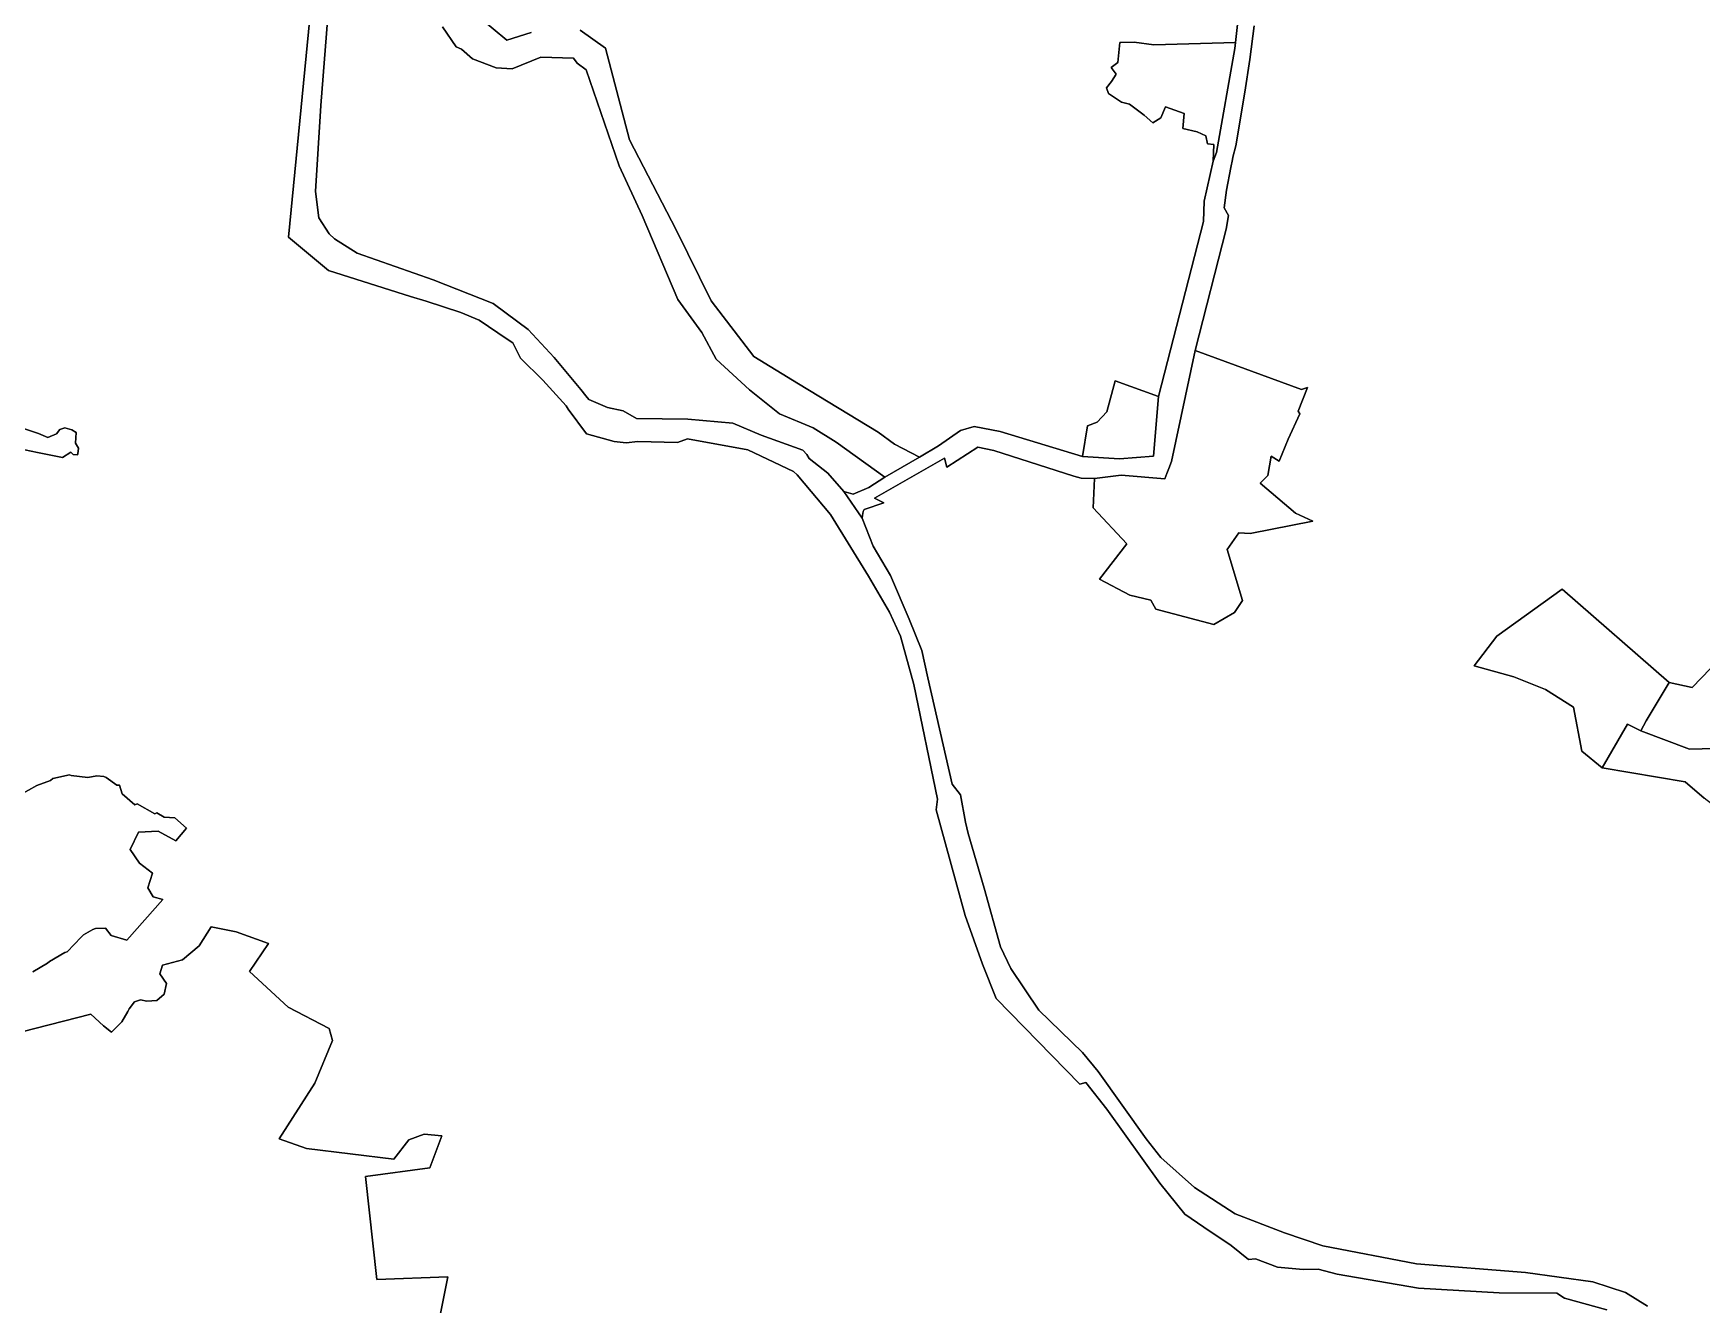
# Model space of a CAD drawing. Extents: x 542592 to 549536, y 1840490 to 1846308.
# Drawn here: x 547157 to 547894, y 1841193 to 1841754 of the extents above; entities that cross this region are included whole.
import ezdxf

# ---------------------------------------------------------------- set-up
doc = ezdxf.new("R2010")
doc.units = 0
doc.layers.add('Level 10', color=7, linetype='Continuous')

msp = doc.modelspace()

# ---------------------------------------------------------------- linework, layer by layer
at = {"layer": 'Level 10'}
for points in [[(547287.73, 1841767.39), (547284.1, 1841722.54), (547281.73, 1841684.57), (547283.29, 1841672.9), (547287.83, 1841665.89), (547290.15, 1841663.64), (547300.18, 1841657.24), (547333.81, 1841645.48), (547360.34, 1841635.07), (547360.8544, 1841634.6865), (547375.67, 1841623.64), (547387.17, 1841611.26), (547399.03, 1841597.08), (547401.22, 1841594.25), (547402.49, 1841592.66), (547410.73, 1841589.17), (547417.79, 1841587.73), (547423.63, 1841584.2), (547446.36, 1841583.93), (547466.13, 1841582.26), (547478.72, 1841576.9), (547497.15, 1841570.22), (547498.82, 1841568.4), (547499.98, 1841566.65), (547508.23, 1841560.1), (547515.24, 1841552), (547523.31, 1841540.25), (547528.15, 1841527.89), (547535.85, 1841514.92), (547544.04, 1841495.62), (547549.74, 1841481.81), (547552.4, 1841469.77), (547563.06, 1841422.7), (547566.73, 1841418.08), (547569.01, 1841406), (547570.24, 1841400.91), (547577.18, 1841376.81), (547584.45, 1841350.91), (547588.99, 1841341.4), (547601.39, 1841322.98), (547620.7, 1841304.17), (547627.66, 1841295.83), (547648.85, 1841266.05), (547655.28, 1841257.85), (547670.22, 1841244.57), (547688.13, 1841233.04), (547709.96, 1841224.61), (547726.9, 1841218.88), (547768.24, 1841210.88), (547816.4, 1841207.01), (547846.22, 1841202.95), (547860.67, 1841198.2), (547870.33, 1841192.2)], [(547337.83, 1841757.27), (547343.92, 1841748.39), (547346.35, 1841747.35), (547351.12, 1841743.15), (547361.54, 1841739.19), (547368.69, 1841738.69), (547381.28, 1841743.89), (547395.73, 1841743.39), (547397.34, 1841741.25), (547401.34, 1841738.3), (547415.99, 1841695.92), (547426.14, 1841673.87), (547441.92, 1841636.82), (547452.45, 1841622.19), (547458.77, 1841610.42), (547473.59, 1841596.91), (547486.78, 1841586.34), (547501.63, 1841580.17), (547511.83, 1841573.79), (547533.39, 1841558.31), (547526.33, 1841553.76), (547519.41, 1841550.79), (547515.24, 1841552), (547508.23, 1841560.1), (547499.98, 1841566.65), (547498.82, 1841568.4), (547497.15, 1841570.22), (547478.72, 1841576.9), (547466.13, 1841582.26), (547446.36, 1841583.93), (547423.63, 1841584.2), (547417.79, 1841587.73), (547410.73, 1841589.17), (547402.49, 1841592.66), (547401.22, 1841594.25), (547399.03, 1841597.08), (547387.17, 1841611.26), (547375.67, 1841623.64), (547360.8544, 1841634.6865), (547360.34, 1841635.07), (547333.81, 1841645.48), (547300.18, 1841657.24), (547290.15, 1841663.64), (547287.83, 1841665.89), (547283.29, 1841672.9), (547281.73, 1841684.57), (547284.1, 1841722.54), (547287.73, 1841767.39)], [(547690.39, 1841768.68), (547688.32, 1841750.39), (547652.15, 1841749.27), (547643.47, 1841750.51), (547637.13, 1841750.42), (547636.27, 1841741.44), (547633.41, 1841739.36), (547635.54, 1841736.4), (547633.48, 1841733.12), (547631.25, 1841730.27), (547632.23, 1841727.84), (547637.99, 1841724.04), (547641.39, 1841723.06), (547647.89, 1841718.21), (547651.73, 1841714.9), (547655.35, 1841717.13), (547657.34, 1841721.88), (547665.68, 1841719), (547665.04, 1841712.4), (547671.41, 1841710.93), (547675.14, 1841709.15), (547675.99, 1841705.55), (547678.77, 1841705.26), (547678.47, 1841697.89), (547674.46, 1841680.22), (547674.17, 1841671.33), (547654.31, 1841594.04), (547635.1, 1841600.86), (547631.46, 1841587.15), (547627.13, 1841582.62), (547622.93, 1841580.98), (547620.76, 1841567.5), (547584.35, 1841578.54), (547572.82, 1841580.72), (547566.76, 1841578.93), (547557.11, 1841572.16), (547548.62, 1841567.2), (547537.63, 1841573), (547530.45, 1841578.28), (547495.19, 1841599.53), (547475.46, 1841611.59), (547456.58, 1841636.29), (547441.16, 1841667.65), (547420.58, 1841707.38), (547409.87, 1841747.78), (547398.78, 1841755.79)], [(547696.5715, 1841757.7189), (547694.67, 1841742.84), (547692.41, 1841728.47), (547688.39, 1841704.75), (547687.14, 1841699.7), (547686.93, 1841698.62), (547686.28, 1841695.18), (547684.38, 1841685.16), (547683.26, 1841677.33), (547685.15, 1841673.95), (547684.17, 1841667.97), (547670.51, 1841614.37), (547660.06, 1841565.32), (547658.8731, 1841562.2486), (547658.8718, 1841562.2451), (547658.0126, 1841560.0217), (547658.0117, 1841560.0193), (547657.1, 1841557.66), (547637.77, 1841559.29), (547626.02, 1841557.74), (547620.04, 1841557.98), (547616.86, 1841558.85), (547581.52, 1841570.09), (547574.5, 1841571.61), (547560.68, 1841562.73), (547559.75, 1841566.8), (547528.81, 1841549.04), (547532.84, 1841546.98), (547524.24, 1841544.13), (547523.77, 1841543.16), (547523.54, 1841541.5), (547523.31, 1841540.25), (547515.24, 1841552), (547519.41, 1841550.79), (547526.33, 1841553.76), (547533.39, 1841558.31), (547548.62, 1841567.2), (547557.11, 1841572.16), (547566.76, 1841578.93), (547572.82, 1841580.72), (547584.35, 1841578.54), (547620.76, 1841567.5), (547637.06, 1841566.52), (547652.13, 1841567.62), (547654.31, 1841594.04), (547674.17, 1841671.33), (547674.46, 1841680.22), (547678.47, 1841697.89), (547679.87, 1841701.76), (547688.02, 1841747.71), (547688.32, 1841750.39), (547690.39, 1841768.68)], [(547852.41, 1841190.54), (547833.7, 1841195.76), (547830.36, 1841197.98), (547804.83, 1841198.11), (547769.18, 1841200.15), (547733.19, 1841206.32), (547724.76, 1841208.59), (547718.16, 1841208.44), (547706.92, 1841209.48), (547697.17, 1841213.13), (547694.06, 1841212.79), (547686.36, 1841219.02), (547674.29, 1841227.02), (547665.95, 1841232.85), (547654.81, 1841246.59), (547631.41, 1841279.16), (547622.19, 1841290.98), (547619.46, 1841290.25), (547582.53, 1841328.09), (547576.44, 1841343.2), (547568.78, 1841364.73), (547556.04, 1841411.43), (547556.68, 1841416.18), (547546.21, 1841466.83), (547540.28, 1841488.07), (547535.35, 1841498.67), (547526.2, 1841514.6), (547509.34, 1841541.81), (547494.66, 1841559.39), (547492.94, 1841560.93), (547472.86, 1841570.37), (547446.15, 1841575.36), (547441.8, 1841573.71), (547424.2, 1841574.06), (547419.07, 1841573.46), (547413.74, 1841574.18), (547401.56, 1841577.51), (547393.48, 1841588.33), (547392.5, 1841589.92), (547382.22, 1841601.27), (547372.36, 1841610.96), (547369.01, 1841617.65), (547366.4765, 1841619.3611), (547354.13, 1841627.7), (547346.04, 1841631.11), (547330.64, 1841636.11), (547323.74, 1841638.12), (547287.45, 1841649.71), (547269.84, 1841664.35), (547279.27, 1841761.06)], [(547279.27, 1841761.06), (547269.84, 1841664.35), (547287.45, 1841649.71), (547323.74, 1841638.12), (547330.64, 1841636.11), (547346.04, 1841631.11), (547354.13, 1841627.7), (547366.4765, 1841619.3611), (547369.01, 1841617.65), (547372.36, 1841610.96), (547382.22, 1841601.27), (547392.5, 1841589.92), (547393.48, 1841588.33), (547401.56, 1841577.51), (547413.74, 1841574.18), (547419.07, 1841573.46), (547424.2, 1841574.06), (547441.8, 1841573.71), (547446.15, 1841575.36), (547472.86, 1841570.37), (547492.94, 1841560.93), (547494.66, 1841559.39), (547509.34, 1841541.81), (547526.2, 1841514.6), (547535.35, 1841498.67), (547540.28, 1841488.07), (547546.21, 1841466.83), (547556.68, 1841416.18), (547556.04, 1841411.43), (547568.78, 1841364.73), (547576.44, 1841343.2), (547582.53, 1841328.09), (547619.46, 1841290.25), (547622.19, 1841290.98), (547631.41, 1841279.16), (547654.81, 1841246.59), (547665.95, 1841232.85), (547674.29, 1841227.02), (547686.36, 1841219.02), (547694.06, 1841212.79), (547697.17, 1841213.13), (547706.92, 1841209.48), (547718.16, 1841208.44), (547724.76, 1841208.59), (547733.19, 1841206.32), (547769.18, 1841200.15), (547804.83, 1841198.11), (547830.36, 1841197.98), (547833.7, 1841195.76), (547852.41, 1841190.54)], [(547354.25, 1841761.37), (547366.33, 1841751.45), (547377.1, 1841754.7)], [(547377.1, 1841754.7), (547366.33, 1841751.45), (547354.25, 1841761.37)], [(547398.78, 1841755.79), (547409.87, 1841747.78), (547420.58, 1841707.38), (547441.16, 1841667.65), (547456.58, 1841636.29), (547475.46, 1841611.59), (547495.19, 1841599.53), (547530.45, 1841578.28), (547537.63, 1841573), (547548.62, 1841567.2), (547533.39, 1841558.31), (547511.83, 1841573.79), (547501.63, 1841580.17), (547486.78, 1841586.34), (547473.59, 1841596.91), (547458.77, 1841610.42), (547452.45, 1841622.19), (547441.92, 1841636.82), (547426.14, 1841673.87), (547415.99, 1841695.92), (547401.34, 1841738.3), (547397.34, 1841741.25), (547395.73, 1841743.39), (547381.28, 1841743.89), (547368.69, 1841738.69), (547361.54, 1841739.19), (547351.12, 1841743.15), (547346.35, 1841747.35), (547343.92, 1841748.39), (547337.83, 1841757.27)], [(547870.33, 1841192.2), (547860.67, 1841198.2), (547846.22, 1841202.95), (547816.4, 1841207.01), (547768.24, 1841210.88), (547726.9, 1841218.88), (547709.96, 1841224.61), (547688.13, 1841233.04), (547670.22, 1841244.57), (547655.28, 1841257.85), (547648.85, 1841266.05), (547627.66, 1841295.83), (547620.7, 1841304.17), (547601.39, 1841322.98), (547588.99, 1841341.4), (547584.45, 1841350.91), (547577.18, 1841376.81), (547570.24, 1841400.91), (547569.01, 1841406), (547566.73, 1841418.08), (547563.06, 1841422.7), (547552.4, 1841469.77), (547549.74, 1841481.81), (547544.04, 1841495.62), (547535.85, 1841514.92), (547528.15, 1841527.89), (547523.31, 1841540.25), (547523.54, 1841541.5), (547523.77, 1841543.16), (547524.24, 1841544.13), (547532.84, 1841546.98), (547528.81, 1841549.04), (547559.75, 1841566.8), (547560.68, 1841562.73), (547574.5, 1841571.61), (547581.52, 1841570.09), (547616.86, 1841558.85), (547620.04, 1841557.98), (547626.02, 1841557.74), (547625.35, 1841544.74), (547640.31, 1841528.88), (547628.22, 1841513.31), (547641.56, 1841506.2), (547650.92, 1841503.99), (547653.12, 1841500.08), (547678.69, 1841493.29), (547687.86, 1841498.56), (547691.32, 1841503.91), (547684.57, 1841526.35), (547689.84, 1841533.74), (547694.76, 1841533.53), (547722.4, 1841538.87), (547714.78, 1841542.53), (547699.16, 1841555.7), (547702.62, 1841559.03), (547704.12, 1841567.59), (547707.57, 1841565.48), (547711.5, 1841575.16), (547716.8, 1841586.36), (547715.96, 1841587.53), (547720.14, 1841598.02), (547717.41, 1841597.13), (547670.51, 1841614.37), (547684.17, 1841667.97), (547685.15, 1841673.95), (547683.26, 1841677.33), (547684.38, 1841685.16), (547686.28, 1841695.18), (547686.93, 1841698.62), (547687.14, 1841699.7), (547688.39, 1841704.75), (547692.41, 1841728.47), (547694.67, 1841742.84), (547696.5715, 1841757.7189)], [(547153.33, 1841570.39), (547158.97, 1841569.27), (547170.03, 1841566.99), (547173.65, 1841569.34), (547174.75, 1841568.38), (547176.67, 1841568.25), (547176.7408, 1841568.6801), (547176.74, 1841568.68), (547177.11, 1841571.22), (547175.77, 1841573.31), (547176.06, 1841578.14), (547174.03, 1841579.25), (547171.06, 1841580.11), (547168.77, 1841579.45), (547167.31, 1841577.53), (547163.47, 1841575.89), (547159.42, 1841577.59), (547150.9, 1841580.45)], [(547150.9, 1841580.45), (547159.42, 1841577.59), (547163.47, 1841575.89), (547167.31, 1841577.53), (547168.77, 1841579.45), (547171.06, 1841580.11), (547174.03, 1841579.25), (547176.06, 1841578.14), (547175.77, 1841573.31), (547177.11, 1841571.22), (547176.74, 1841568.68), (547176.7408, 1841568.6801), (547176.67, 1841568.25), (547174.75, 1841568.38), (547173.65, 1841569.34), (547170.03, 1841566.99), (547158.97, 1841569.27), (547153.33, 1841570.39)], [(547898.23, 1841473.84), (547890.08, 1841465.48), (547879.97, 1841467.72), (547832.66, 1841508.91), (547803.83, 1841488.14), (547793.79, 1841475.08), (547811.3, 1841470.12), (547825.27, 1841464.64), (547837.67, 1841456.83), (547841.32, 1841437.33), (547850.31, 1841429.99), (547887.02, 1841423.8), (547895.38, 1841416.62)], [(547156.9, 1841339.8), (547163.28, 1841343.71), (547164.16, 1841344.45), (547171.04, 1841348.45), (547172.02, 1841348.76), (547178.21, 1841355.11), (547179.22, 1841356.23), (547183.4, 1841358.56), (547184.61, 1841359.05), (547189.04, 1841359.11), (547191.49, 1841355.98), (547198.4, 1841353.87), (547214.35, 1841371.85), (547210.04, 1841373.02), (547207.69, 1841376.98), (547209.81, 1841383.46), (547204, 1841387.81), (547199.81, 1841393.88), (547203.6, 1841401.6), (547212.23, 1841402.02), (547220.03, 1841397.72), (547224.79, 1841403.33), (547219.56, 1841407.88), (547214.93, 1841408.25), (547211.63, 1841410.03), (547210.79, 1841409.59), (547202.95, 1841414.11), (547201.97, 1841413.59), (547196.37, 1841418.5), (547195.15, 1841422.25), (547193.98, 1841422.28), (547189.26, 1841425.77), (547188.26, 1841426.14), (547185.11, 1841426.47), (547181.22, 1841425.69), (547173.87, 1841426.6), (547173.12, 1841426.95), (547165.65, 1841425.19), (547164.71, 1841424.33), (547158.57, 1841422.21), (547147.54, 1841415.99)], [(547147.54, 1841415.99), (547158.57, 1841422.21), (547164.71, 1841424.33), (547165.65, 1841425.19), (547173.12, 1841426.95), (547173.87, 1841426.6), (547181.22, 1841425.69), (547185.11, 1841426.47), (547188.26, 1841426.14), (547189.26, 1841425.77), (547193.98, 1841422.28), (547195.15, 1841422.25), (547196.37, 1841418.5), (547201.97, 1841413.59), (547202.95, 1841414.11), (547210.79, 1841409.59), (547211.63, 1841410.03), (547214.93, 1841408.25), (547219.56, 1841407.88), (547224.79, 1841403.33), (547220.03, 1841397.72), (547212.23, 1841402.02), (547203.6, 1841401.6), (547199.81, 1841393.88), (547204, 1841387.81), (547209.81, 1841383.46), (547207.69, 1841376.98), (547210.04, 1841373.02), (547214.35, 1841371.85), (547198.4, 1841353.87), (547191.49, 1841355.98), (547189.04, 1841359.11), (547184.61, 1841359.05), (547183.4, 1841358.56), (547179.22, 1841356.23), (547178.21, 1841355.11), (547172.02, 1841348.76), (547171.04, 1841348.45), (547164.16, 1841344.45), (547163.28, 1841343.71), (547156.9, 1841339.8)], [(547332.52, 1841167.02), (547340.27, 1841205.2), (547308.94, 1841203.92), (547303.88, 1841249.4), (547332.34, 1841253.33), (547337.61, 1841267.42), (547329.86, 1841268.1), (547322.94, 1841265.72), (547316.33, 1841257.12), (547277.76, 1841261.9), (547265.76, 1841266.16), (547281.41, 1841290.76), (547289.32, 1841309.51), (547287.88, 1841314.85), (547269.65, 1841324.26), (547252.57, 1841340.07), (547260.96, 1841352.44), (547246.67, 1841357.61), (547235.69, 1841359.76), (547230.34, 1841351.35), (547223.02, 1841345.12), (547214.16, 1841342.82), (547212.96, 1841338.97), (547215.93, 1841334.77), (547214.9, 1841330.07), (547211.64, 1841327.18), (547207.26, 1841326.98), (547204.44, 1841327.54), (547201.74, 1841326.69), (547199.4, 1841323.5), (547198.89, 1841322.37), (547196.19, 1841317.76), (547191.57, 1841313.28), (547188.07, 1841316.04), (547182.46, 1841321.2), (547121.32, 1841305.56)], [(547121.32, 1841305.56), (547182.46, 1841321.2), (547188.07, 1841316.04), (547191.57, 1841313.28), (547196.19, 1841317.76), (547198.89, 1841322.37), (547199.4, 1841323.5), (547201.74, 1841326.69), (547204.44, 1841327.54), (547207.26, 1841326.98), (547211.64, 1841327.18), (547214.9, 1841330.07), (547215.93, 1841334.77), (547212.96, 1841338.97), (547214.16, 1841342.82), (547223.02, 1841345.12), (547230.34, 1841351.35), (547235.69, 1841359.76), (547246.67, 1841357.61), (547260.96, 1841352.44), (547252.57, 1841340.07), (547269.65, 1841324.26), (547287.88, 1841314.85), (547289.32, 1841309.51), (547281.41, 1841290.76), (547265.76, 1841266.16), (547277.76, 1841261.9), (547316.33, 1841257.12), (547322.94, 1841265.72), (547329.86, 1841268.1), (547337.61, 1841267.42), (547332.34, 1841253.33), (547303.88, 1841249.4), (547308.94, 1841203.92), (547340.27, 1841205.2), (547332.52, 1841167.02)]]:
    msp.add_lwpolyline(points, dxfattribs=at)
for points in [[(547679.87, 1841701.76), (547678.47, 1841697.89), (547678.77, 1841705.26), (547675.99, 1841705.55), (547675.14, 1841709.15), (547671.41, 1841710.93), (547665.04, 1841712.4), (547665.68, 1841719), (547657.34, 1841721.88), (547655.35, 1841717.13), (547651.73, 1841714.9), (547647.89, 1841718.21), (547641.39, 1841723.06), (547637.99, 1841724.04), (547632.23, 1841727.84), (547631.25, 1841730.27), (547633.48, 1841733.12), (547635.54, 1841736.4), (547633.41, 1841739.36), (547636.27, 1841741.44), (547637.13, 1841750.42), (547643.47, 1841750.51), (547652.15, 1841749.27), (547688.32, 1841750.39), (547688.02, 1841747.71)], [(547625.35, 1841544.74), (547626.02, 1841557.74), (547637.77, 1841559.29), (547657.1, 1841557.66), (547658.0117, 1841560.0193), (547658.0126, 1841560.0217), (547658.8718, 1841562.2451), (547658.8731, 1841562.2486), (547660.06, 1841565.32), (547670.51, 1841614.37), (547717.41, 1841597.13), (547720.14, 1841598.02), (547715.96, 1841587.53), (547716.8, 1841586.36), (547711.5, 1841575.16), (547707.57, 1841565.48), (547704.12, 1841567.59), (547702.62, 1841559.03), (547699.16, 1841555.7), (547714.78, 1841542.53), (547722.4, 1841538.87), (547694.76, 1841533.53), (547689.84, 1841533.74), (547684.57, 1841526.35), (547691.32, 1841503.91), (547687.86, 1841498.56), (547678.69, 1841493.29), (547653.12, 1841500.08), (547650.92, 1841503.99), (547641.56, 1841506.2), (547628.22, 1841513.31), (547640.31, 1841528.88)], [(547637.06, 1841566.52), (547620.76, 1841567.5), (547622.93, 1841580.98), (547627.13, 1841582.62), (547631.46, 1841587.15), (547635.1, 1841600.86), (547654.31, 1841594.04), (547652.13, 1841567.62)], [(547850.31, 1841429.99), (547841.32, 1841437.33), (547837.67, 1841456.83), (547825.27, 1841464.64), (547811.3, 1841470.12), (547793.79, 1841475.08), (547803.83, 1841488.14), (547832.66, 1841508.91), (547879.97, 1841467.72), (547869.71, 1841450.66), (547867.46, 1841446.28), (547861.45, 1841449.33)], [(547959.77, 1841423.28), (547956.59, 1841415.9), (547951.12, 1841422.44), (547934.04, 1841432.38), (547905.54, 1841438.71), (547888.85, 1841438.28), (547867.46, 1841446.28), (547869.71, 1841450.66), (547879.97, 1841467.72), (547890.08, 1841465.48), (547898.23, 1841473.84), (547906.89, 1841473.05), (547925.05, 1841478.93), (547946.58, 1841453.88), (547958.15, 1841441.54)], [(547956.59, 1841415.9), (547952.44, 1841402.95), (547947.28, 1841406.8), (547942.51, 1841406.2), (547941.08, 1841407.37), (547940.77, 1841409.79), (547937.28, 1841411.14), (547933.16, 1841408.24), (547929.09, 1841412.29), (547917.93, 1841413.03), (547916.7, 1841412.81), (547916.83, 1841415.6), (547911.01, 1841415.63), (547898.68, 1841414.11), (547895.38, 1841416.62), (547887.02, 1841423.8), (547850.31, 1841429.99), (547861.45, 1841449.33), (547867.46, 1841446.28), (547888.85, 1841438.28), (547905.54, 1841438.71), (547934.04, 1841432.38), (547951.12, 1841422.44)]]:
    msp.add_lwpolyline(points, close=True, dxfattribs=at)

doc.saveas('drawing.dxf')
